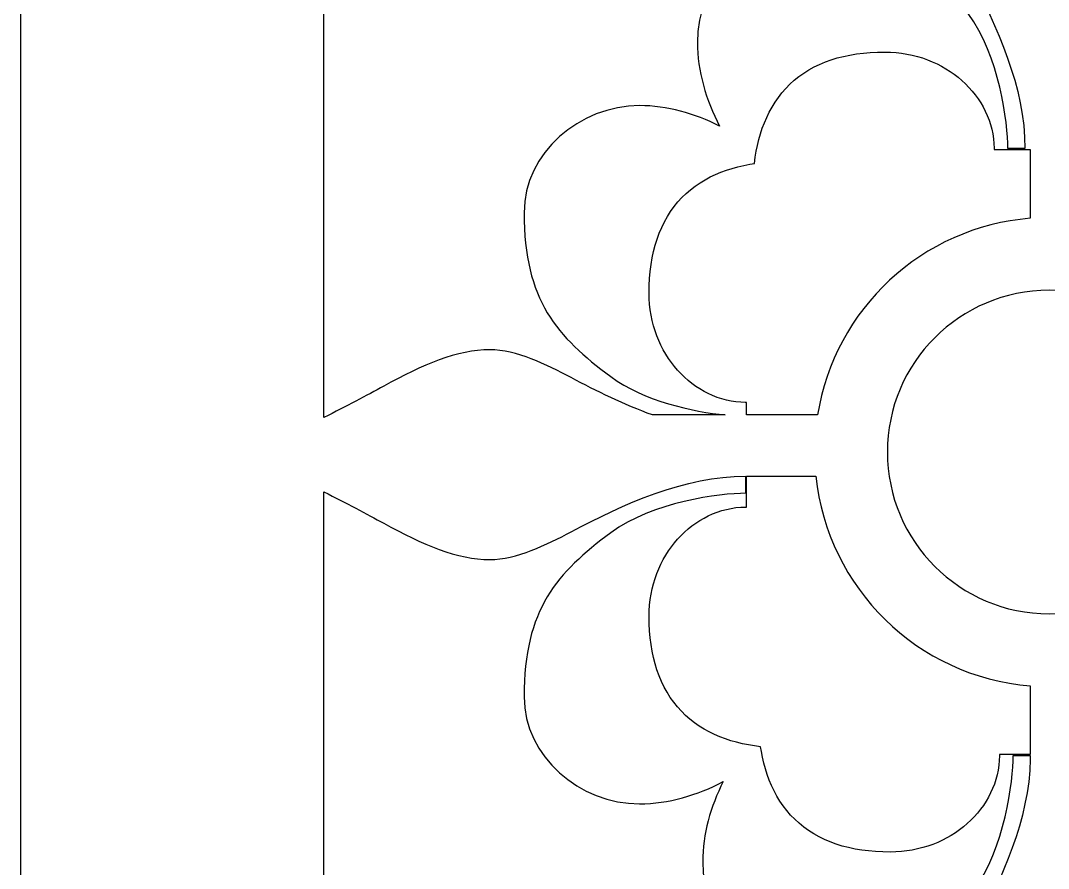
# Model space of a CAD drawing. Header units: centimetres. Extents: x 14.5 to 20.6, y -2.7 to 9.
# Drawn here: x 14.535 to 15.321, y -1.455 to -0.808 of the extents above; entities that cross this region are included whole.
import ezdxf

# ---------------------------------------------------------------- set-up
doc = ezdxf.new("R2010")
doc.units = ezdxf.units.CM
doc.header["$MEASUREMENT"] = 0
doc.layers.add('layer 1', color=7, linetype='Continuous')

msp = doc.modelspace()

# ---------------------------------------------------------------- linework, layer by layer
at = {"layer": 'layer 1', "color": 250, "lineweight": 30}
for points, knots in [([(14.53548, -2.70131), (14.53548, -2.70131), (14.53548, 9.00077), (14.53548, 9.00077), (14.53548, 9.00077), (14.53548, 9.00077), (20.59893, 9.00077), (20.59893, 9.00077), (20.59893, 9.00077), (20.59893, 9.00077), (20.59893, -2.70131), (20.59893, -2.70131), (20.59893, -2.70131), (20.59893, -2.70131), (14.53548, -2.70131), (14.53548, -2.70131)], [0, 0, 0, 0, 0.2, 0.2, 0.2, 0.2, 0.4, 0.4, 0.4, 0.4, 0.6, 0.6, 0.6, 0.6, 1, 1, 1, 1]), ([(15.2497, -0.66356), (15.24548, -0.65122), (15.24305, -0.6394), (15.24305, -0.62811), (15.24305, -0.62811), (15.24305, -0.60766), (15.25449, -0.58476), (15.26432, -0.56595), (15.26432, -0.56595), (15.28516, -0.52669), (15.30597, -0.48117), (15.30681, -0.4355), (15.30681, -0.4355), (15.30681, -0.4355), (15.30681, -0.43265), (15.30681, -0.43265), (15.30681, -0.43265), (15.30681, -0.43265), (15.29376, -0.43265), (15.29376, -0.43265), (15.29376, -0.43265), (15.29376, -0.45228), (15.28722, -0.50381), (15.26349, -0.53569), (15.26349, -0.53569), (15.23324, -0.57659), (15.20544, -0.60193), (15.13837, -0.60193), (15.13837, -0.60193), (15.09257, -0.60193), (15.05659, -0.55942), (15.05659, -0.51361), (15.05659, -0.51361), (15.05659, -0.49288), (15.06263, -0.47149), (15.07218, -0.45253), (15.07218, -0.45253), (15.05257, -0.46289), (15.03013, -0.46951), (15.00841, -0.46951), (15.00841, -0.46951), (14.9626, -0.46951), (14.92009, -0.43354), (14.92009, -0.38774), (14.92009, -0.38774), (14.92009, -0.32067), (14.94543, -0.29287), (14.98633, -0.26261), (14.98633, -0.26261), (15.01821, -0.2389), (15.06974, -0.23235), (15.08938, -0.23235), (15.08938, -0.23235), (15.08938, -0.23235), (15.08938, -0.21926), (15.08938, -0.21926), (15.08938, -0.21926), (15.04275, -0.21926), (14.99614, -0.24053), (14.95607, -0.2618), (14.95607, -0.2618), (14.93726, -0.27161), (14.91436, -0.28306), (14.89391, -0.28306), (14.89391, -0.28306), (14.86937, -0.28306), (14.84239, -0.27161), (14.81296, -0.25525), (14.81296, -0.25525), (14.79994, -0.24818), (14.78405, -0.23977), (14.7672, -0.2313), (14.7672, -0.2313), (14.7672, -0.2313), (14.7672, -1.11073), (14.7672, -1.11073), (14.7672, -1.11073), (14.78405, -1.10227), (14.79994, -1.09384), (14.81296, -1.08678), (14.81296, -1.08678), (14.84239, -1.07041), (14.86937, -1.05897), (14.89391, -1.05897), (14.89391, -1.05897), (14.91436, -1.05897), (14.93726, -1.07041), (14.95607, -1.08024), (14.95607, -1.08024), (14.97552, -1.09056), (14.99651, -1.10088), (15.01829, -1.10877), (15.01829, -1.10877), (15.01829, -1.10877), (15.07379, -1.10877), (15.07379, -1.10877), (15.07379, -1.10877), (15.04951, -1.10629), (15.0117, -1.09829), (14.98633, -1.07941), (14.98633, -1.07941), (14.94543, -1.04916), (14.92009, -1.02136), (14.92009, -0.95429), (14.92009, -0.95429), (14.92009, -0.90849), (14.9626, -0.87251), (15.00841, -0.87251), (15.00841, -0.87251), (15.02914, -0.87251), (15.05053, -0.87854), (15.06949, -0.8881), (15.06949, -0.8881), (15.05913, -0.86849), (15.05251, -0.84604), (15.05251, -0.82433), (15.05251, -0.82433), (15.05251, -0.77852), (15.08848, -0.73601), (15.13428, -0.73601), (15.13428, -0.73601), (15.20136, -0.73601), (15.22915, -0.76135), (15.25941, -0.80225), (15.25941, -0.80225), (15.28313, -0.83413), (15.28967, -0.88566), (15.28967, -0.90529), (15.28967, -0.90529), (15.28967, -0.90529), (15.30276, -0.90529), (15.30276, -0.90529), (15.30276, -0.90529), (15.30276, -0.85867), (15.28149, -0.81206), (15.26022, -0.77199), (15.26022, -0.77199), (15.25041, -0.75318), (15.23896, -0.73028), (15.23896, -0.70983), (15.23896, -0.70983), (15.23896, -0.69527), (15.243, -0.67984), (15.2497, -0.66356)], [0, 0, 0, 0, 0.027027, 0.027027, 0.027027, 0.027027, 0.054054, 0.054054, 0.054054, 0.054054, 0.081081, 0.081081, 0.081081, 0.081081, 0.108108, 0.108108, 0.108108, 0.108108, 0.135135, 0.135135, 0.135135, 0.135135, 0.162162, 0.162162, 0.162162, 0.162162, 0.189189, 0.189189, 0.189189, 0.189189, 0.216216, 0.216216, 0.216216, 0.216216, 0.243243, 0.243243, 0.243243, 0.243243, 0.27027, 0.27027, 0.27027, 0.27027, 0.297297, 0.297297, 0.297297, 0.297297, 0.324324, 0.324324, 0.324324, 0.324324, 0.351351, 0.351351, 0.351351, 0.351351, 0.378378, 0.378378, 0.378378, 0.378378, 0.405405, 0.405405, 0.405405, 0.405405, 0.432432, 0.432432, 0.432432, 0.432432, 0.459459, 0.459459, 0.459459, 0.459459, 0.486486, 0.486486, 0.486486, 0.486486, 0.513514, 0.513514, 0.513514, 0.513514, 0.540541, 0.540541, 0.540541, 0.540541, 0.567568, 0.567568, 0.567568, 0.567568, 0.594595, 0.594595, 0.594595, 0.594595, 0.621622, 0.621622, 0.621622, 0.621622, 0.648649, 0.648649, 0.648649, 0.648649, 0.675676, 0.675676, 0.675676, 0.675676, 0.702703, 0.702703, 0.702703, 0.702703, 0.72973, 0.72973, 0.72973, 0.72973, 0.756757, 0.756757, 0.756757, 0.756757, 0.783784, 0.783784, 0.783784, 0.783784, 0.810811, 0.810811, 0.810811, 0.810811, 0.837838, 0.837838, 0.837838, 0.837838, 0.864865, 0.864865, 0.864865, 0.864865, 0.891892, 0.891892, 0.891892, 0.891892, 0.918919, 0.918919, 0.918919, 0.918919, 0.945946, 0.945946, 0.945946, 0.945946, 1, 1, 1, 1]), ([(15.09009, -1.10877), (15.09009, -1.10877), (15.14434, -1.10877), (15.14434, -1.10877), (15.14434, -1.10877), (15.15718, -1.02797), (15.22409, -0.96515), (15.30681, -0.95859), (15.30681, -0.95859), (15.30681, -0.95859), (15.30681, -0.90601), (15.30681, -0.90601), (15.30681, -0.90601), (15.30681, -0.90601), (15.27913, -0.90601), (15.27913, -0.90601), (15.27913, -0.90601), (15.27913, -0.90601), (15.27913, -0.905), (15.27913, -0.905), (15.27913, -0.905), (15.27913, -0.905), (15.27902, -0.90155), (15.27902, -0.90155), (15.27902, -0.90155), (15.27902, -0.90155), (15.27869, -0.89784), (15.27869, -0.89784), (15.27869, -0.89784), (15.27869, -0.89784), (15.27814, -0.89418), (15.27814, -0.89418), (15.27814, -0.89418), (15.27814, -0.89418), (15.27739, -0.89056), (15.27739, -0.89056), (15.27739, -0.89056), (15.27739, -0.89056), (15.27643, -0.88701), (15.27643, -0.88701), (15.27643, -0.88701), (15.27643, -0.88701), (15.27529, -0.88352), (15.27529, -0.88352), (15.27529, -0.88352), (15.27529, -0.88352), (15.27395, -0.8801), (15.27395, -0.8801), (15.27395, -0.8801), (15.27395, -0.8801), (15.27244, -0.87676), (15.27244, -0.87676), (15.27244, -0.87676), (15.27244, -0.87676), (15.27076, -0.8735), (15.27076, -0.8735), (15.27076, -0.8735), (15.27076, -0.8735), (15.26891, -0.87033), (15.26891, -0.87033), (15.26891, -0.87033), (15.26891, -0.87033), (15.2669, -0.86725), (15.2669, -0.86725), (15.2669, -0.86725), (15.2669, -0.86725), (15.26474, -0.86426), (15.26474, -0.86426), (15.26474, -0.86426), (15.26474, -0.86426), (15.26242, -0.86138), (15.26242, -0.86138), (15.26242, -0.86138), (15.26242, -0.86138), (15.25996, -0.8586), (15.25996, -0.8586), (15.25996, -0.8586), (15.25996, -0.8586), (15.25736, -0.85592), (15.25736, -0.85592), (15.25736, -0.85592), (15.25736, -0.85592), (15.25462, -0.85336), (15.25462, -0.85336), (15.25462, -0.85336), (15.25462, -0.85336), (15.25175, -0.85091), (15.25175, -0.85091), (15.25175, -0.85091), (15.25175, -0.85091), (15.24876, -0.84859), (15.24876, -0.84859), (15.24876, -0.84859), (15.24876, -0.84859), (15.24563, -0.84639), (15.24563, -0.84639), (15.24563, -0.84639), (15.24563, -0.84639), (15.24239, -0.84432), (15.24239, -0.84432), (15.24239, -0.84432), (15.24239, -0.84432), (15.23903, -0.84239), (15.23903, -0.84239), (15.23903, -0.84239), (15.23903, -0.84239), (15.23556, -0.8406), (15.23556, -0.8406), (15.23556, -0.8406), (15.23556, -0.8406), (15.23198, -0.83896), (15.23198, -0.83896), (15.23198, -0.83896), (15.23198, -0.83896), (15.22829, -0.83746), (15.22829, -0.83746), (15.22829, -0.83746), (15.22829, -0.83746), (15.2245, -0.83613), (15.2245, -0.83613), (15.2245, -0.83613), (15.2245, -0.83613), (15.22062, -0.83495), (15.22062, -0.83495), (15.22062, -0.83495), (15.22062, -0.83495), (15.21666, -0.83394), (15.21666, -0.83394), (15.21666, -0.83394), (15.21666, -0.83394), (15.2126, -0.8331), (15.2126, -0.8331), (15.2126, -0.8331), (15.2126, -0.8331), (15.20846, -0.83245), (15.20846, -0.83245), (15.20846, -0.83245), (15.20846, -0.83245), (15.20425, -0.83197), (15.20425, -0.83197), (15.20425, -0.83197), (15.20425, -0.83197), (15.19997, -0.83168), (15.19997, -0.83168), (15.19997, -0.83168), (15.19997, -0.83168), (15.19569, -0.83158), (15.19569, -0.83158), (15.19569, -0.83158), (15.19569, -0.83158), (15.19003, -0.83168), (15.19003, -0.83168), (15.19003, -0.83168), (15.19003, -0.83168), (15.18458, -0.83195), (15.18458, -0.83195), (15.18458, -0.83195), (15.18458, -0.83195), (15.17928, -0.8324), (15.17928, -0.8324), (15.17928, -0.8324), (15.17928, -0.8324), (15.1741, -0.83304), (15.1741, -0.83304), (15.1741, -0.83304), (15.1741, -0.83304), (15.16906, -0.83388), (15.16906, -0.83388), (15.16906, -0.83388), (15.16906, -0.83388), (15.16416, -0.8349), (15.16416, -0.8349), (15.16416, -0.8349), (15.16416, -0.8349), (15.15939, -0.83612), (15.15939, -0.83612), (15.15939, -0.83612), (15.15939, -0.83612), (15.15475, -0.83754), (15.15475, -0.83754), (15.15475, -0.83754), (15.15475, -0.83754), (15.15026, -0.83916), (15.15026, -0.83916), (15.15026, -0.83916), (15.15026, -0.83916), (15.14591, -0.84099), (15.14591, -0.84099), (15.14591, -0.84099), (15.14591, -0.84099), (15.14171, -0.84302), (15.14171, -0.84302), (15.14171, -0.84302), (15.14171, -0.84302), (15.13766, -0.84526), (15.13766, -0.84526), (15.13766, -0.84526), (15.13766, -0.84526), (15.13378, -0.8477), (15.13378, -0.8477), (15.13378, -0.8477), (15.13378, -0.8477), (15.13008, -0.85033), (15.13008, -0.85033), (15.13008, -0.85033), (15.13008, -0.85033), (15.12655, -0.85316), (15.12655, -0.85316), (15.12655, -0.85316), (15.12655, -0.85316), (15.12322, -0.85617), (15.12322, -0.85617), (15.12322, -0.85617), (15.12322, -0.85617), (15.12007, -0.85936), (15.12007, -0.85936), (15.12007, -0.85936), (15.12007, -0.85936), (15.11713, -0.86271), (15.11713, -0.86271), (15.11713, -0.86271), (15.11713, -0.86271), (15.11439, -0.86621), (15.11439, -0.86621), (15.11439, -0.86621), (15.11439, -0.86621), (15.11185, -0.86985), (15.11185, -0.86985), (15.11185, -0.86985), (15.11185, -0.86985), (15.10952, -0.87362), (15.10952, -0.87362), (15.10952, -0.87362), (15.10952, -0.87362), (15.10738, -0.87751), (15.10738, -0.87751), (15.10738, -0.87751), (15.10738, -0.87751), (15.10544, -0.88151), (15.10544, -0.88151), (15.10544, -0.88151), (15.10544, -0.88151), (15.10368, -0.8856), (15.10368, -0.8856), (15.10368, -0.8856), (15.10368, -0.8856), (15.10211, -0.88979), (15.10211, -0.88979), (15.10211, -0.88979), (15.10211, -0.88979), (15.10071, -0.89407), (15.10071, -0.89407), (15.10071, -0.89407), (15.10071, -0.89407), (15.09948, -0.89843), (15.09948, -0.89843), (15.09948, -0.89843), (15.09948, -0.89843), (15.09841, -0.90286), (15.09841, -0.90286), (15.09841, -0.90286), (15.09841, -0.90286), (15.0975, -0.90738), (15.0975, -0.90738), (15.0975, -0.90738), (15.0975, -0.90738), (15.09673, -0.91197), (15.09673, -0.91197), (15.09673, -0.91197), (15.09673, -0.91197), (15.09611, -0.91663), (15.09611, -0.91663), (15.09611, -0.91663), (15.09611, -0.91663), (15.0961, -0.91676), (15.0961, -0.91676), (15.0961, -0.91676), (15.0961, -0.91676), (15.09259, -0.91732), (15.09259, -0.91732), (15.09259, -0.91732), (15.09259, -0.91732), (15.08802, -0.9182), (15.08802, -0.9182), (15.08802, -0.9182), (15.08802, -0.9182), (15.08352, -0.91924), (15.08352, -0.91924), (15.08352, -0.91924), (15.08352, -0.91924), (15.07911, -0.92044), (15.07911, -0.92044), (15.07911, -0.92044), (15.07911, -0.92044), (15.07478, -0.92181), (15.07478, -0.92181), (15.07478, -0.92181), (15.07478, -0.92181), (15.07054, -0.92336), (15.07054, -0.92336), (15.07054, -0.92336), (15.07054, -0.92336), (15.06638, -0.92509), (15.06638, -0.92509), (15.06638, -0.92509), (15.06638, -0.92509), (15.06233, -0.92702), (15.06233, -0.92702), (15.06233, -0.92702), (15.06233, -0.92702), (15.05839, -0.92914), (15.05839, -0.92914), (15.05839, -0.92914), (15.05839, -0.92914), (15.05457, -0.93145), (15.05457, -0.93145), (15.05457, -0.93145), (15.05457, -0.93145), (15.05087, -0.93398), (15.05087, -0.93398), (15.05087, -0.93398), (15.05087, -0.93398), (15.04732, -0.93671), (15.04732, -0.93671), (15.04732, -0.93671), (15.04732, -0.93671), (15.04392, -0.93965), (15.04392, -0.93965), (15.04392, -0.93965), (15.04392, -0.93965), (15.04068, -0.94279), (15.04068, -0.94279), (15.04068, -0.94279), (15.04068, -0.94279), (15.03762, -0.94612), (15.03762, -0.94612), (15.03762, -0.94612), (15.03762, -0.94612), (15.03474, -0.94965), (15.03474, -0.94965), (15.03474, -0.94965), (15.03474, -0.94965), (15.03206, -0.95337), (15.03206, -0.95337), (15.03206, -0.95337), (15.03206, -0.95337), (15.02958, -0.95727), (15.02958, -0.95727), (15.02958, -0.95727), (15.02958, -0.95727), (15.0273, -0.96133), (15.0273, -0.96133), (15.0273, -0.96133), (15.0273, -0.96133), (15.02524, -0.96555), (15.02524, -0.96555), (15.02524, -0.96555), (15.02524, -0.96555), (15.02338, -0.96993), (15.02338, -0.96993), (15.02338, -0.96993), (15.02338, -0.96993), (15.02173, -0.97445), (15.02173, -0.97445), (15.02173, -0.97445), (15.02173, -0.97445), (15.02028, -0.97911), (15.02028, -0.97911), (15.02028, -0.97911), (15.02028, -0.97911), (15.01904, -0.98392), (15.01904, -0.98392), (15.01904, -0.98392), (15.01904, -0.98392), (15.018, -0.98886), (15.018, -0.98886), (15.018, -0.98886), (15.018, -0.98886), (15.01715, -0.99393), (15.01715, -0.99393), (15.01715, -0.99393), (15.01715, -0.99393), (15.0165, -0.99915), (15.0165, -0.99915), (15.0165, -0.99915), (15.0165, -0.99915), (15.01604, -1.0045), (15.01604, -1.0045), (15.01604, -1.0045), (15.01604, -1.0045), (15.01576, -1.00999), (15.01576, -1.00999), (15.01576, -1.00999), (15.01576, -1.00999), (15.01567, -1.01569), (15.01567, -1.01569), (15.01567, -1.01569), (15.01567, -1.01569), (15.01576, -1.01997), (15.01576, -1.01997), (15.01576, -1.01997), (15.01576, -1.01997), (15.01605, -1.02425), (15.01605, -1.02425), (15.01605, -1.02425), (15.01605, -1.02425), (15.01653, -1.02846), (15.01653, -1.02846), (15.01653, -1.02846), (15.01653, -1.02846), (15.01719, -1.0326), (15.01719, -1.0326), (15.01719, -1.0326), (15.01719, -1.0326), (15.01802, -1.03666), (15.01802, -1.03666), (15.01802, -1.03666), (15.01802, -1.03666), (15.01903, -1.04063), (15.01903, -1.04063), (15.01903, -1.04063), (15.01903, -1.04063), (15.02021, -1.04451), (15.02021, -1.04451), (15.02021, -1.04451), (15.02021, -1.04451), (15.02154, -1.0483), (15.02154, -1.0483), (15.02154, -1.0483), (15.02154, -1.0483), (15.02304, -1.05198), (15.02304, -1.05198), (15.02304, -1.05198), (15.02304, -1.05198), (15.02468, -1.05556), (15.02468, -1.05556), (15.02468, -1.05556), (15.02468, -1.05556), (15.02647, -1.05904), (15.02647, -1.05904), (15.02647, -1.05904), (15.02647, -1.05904), (15.0284, -1.0624), (15.0284, -1.0624), (15.0284, -1.0624), (15.0284, -1.0624), (15.03047, -1.06564), (15.03047, -1.06564), (15.03047, -1.06564), (15.03047, -1.06564), (15.03267, -1.06877), (15.03267, -1.06877), (15.03267, -1.06877), (15.03267, -1.06877), (15.03499, -1.07177), (15.03499, -1.07177), (15.03499, -1.07177), (15.03499, -1.07177), (15.03744, -1.07463), (15.03744, -1.07463), (15.03744, -1.07463), (15.03744, -1.07463), (15.04, -1.07737), (15.04, -1.07737), (15.04, -1.07737), (15.04, -1.07737), (15.04267, -1.07997), (15.04267, -1.07997), (15.04267, -1.07997), (15.04267, -1.07997), (15.04546, -1.08244), (15.04546, -1.08244), (15.04546, -1.08244), (15.04546, -1.08244), (15.04834, -1.08475), (15.04834, -1.08475), (15.04834, -1.08475), (15.04834, -1.08475), (15.05132, -1.08691), (15.05132, -1.08691), (15.05132, -1.08691), (15.05132, -1.08691), (15.05441, -1.08892), (15.05441, -1.08892), (15.05441, -1.08892), (15.05441, -1.08892), (15.05758, -1.09077), (15.05758, -1.09077), (15.05758, -1.09077), (15.05758, -1.09077), (15.06084, -1.09246), (15.06084, -1.09246), (15.06084, -1.09246), (15.06084, -1.09246), (15.06418, -1.09397), (15.06418, -1.09397), (15.06418, -1.09397), (15.06418, -1.09397), (15.0676, -1.0953), (15.0676, -1.0953), (15.0676, -1.0953), (15.0676, -1.0953), (15.07109, -1.09645), (15.07109, -1.09645), (15.07109, -1.09645), (15.07109, -1.09645), (15.07465, -1.0974), (15.07465, -1.0974), (15.07465, -1.0974), (15.07465, -1.0974), (15.07826, -1.09816), (15.07826, -1.09816), (15.07826, -1.09816), (15.07826, -1.09816), (15.08193, -1.09871), (15.08193, -1.09871), (15.08193, -1.09871), (15.08193, -1.09871), (15.08564, -1.09904), (15.08564, -1.09904), (15.08564, -1.09904), (15.08564, -1.09904), (15.08909, -1.09914), (15.08909, -1.09914), (15.08909, -1.09914), (15.08909, -1.09914), (15.09009, -1.09914), (15.09009, -1.09914), (15.09009, -1.09914), (15.09009, -1.09914), (15.09009, -1.10877), (15.09009, -1.10877)], [0, 0, 0, 0, 0.007463, 0.007463, 0.007463, 0.007463, 0.014925, 0.014925, 0.014925, 0.014925, 0.022388, 0.022388, 0.022388, 0.022388, 0.029851, 0.029851, 0.029851, 0.029851, 0.037313, 0.037313, 0.037313, 0.037313, 0.044776, 0.044776, 0.044776, 0.044776, 0.052239, 0.052239, 0.052239, 0.052239, 0.059701, 0.059701, 0.059701, 0.059701, 0.067164, 0.067164, 0.067164, 0.067164, 0.074627, 0.074627, 0.074627, 0.074627, 0.08209, 0.08209, 0.08209, 0.08209, 0.089552, 0.089552, 0.089552, 0.089552, 0.097015, 0.097015, 0.097015, 0.097015, 0.104478, 0.104478, 0.104478, 0.104478, 0.11194, 0.11194, 0.11194, 0.11194, 0.119403, 0.119403, 0.119403, 0.119403, 0.126866, 0.126866, 0.126866, 0.126866, 0.134328, 0.134328, 0.134328, 0.134328, 0.141791, 0.141791, 0.141791, 0.141791, 0.149254, 0.149254, 0.149254, 0.149254, 0.156716, 0.156716, 0.156716, 0.156716, 0.164179, 0.164179, 0.164179, 0.164179, 0.171642, 0.171642, 0.171642, 0.171642, 0.179104, 0.179104, 0.179104, 0.179104, 0.186567, 0.186567, 0.186567, 0.186567, 0.19403, 0.19403, 0.19403, 0.19403, 0.201493, 0.201493, 0.201493, 0.201493, 0.208955, 0.208955, 0.208955, 0.208955, 0.216418, 0.216418, 0.216418, 0.216418, 0.223881, 0.223881, 0.223881, 0.223881, 0.231343, 0.231343, 0.231343, 0.231343, 0.238806, 0.238806, 0.238806, 0.238806, 0.246269, 0.246269, 0.246269, 0.246269, 0.253731, 0.253731, 0.253731, 0.253731, 0.261194, 0.261194, 0.261194, 0.261194, 0.268657, 0.268657, 0.268657, 0.268657, 0.276119, 0.276119, 0.276119, 0.276119, 0.283582, 0.283582, 0.283582, 0.283582, 0.291045, 0.291045, 0.291045, 0.291045, 0.298507, 0.298507, 0.298507, 0.298507, 0.30597, 0.30597, 0.30597, 0.30597, 0.313433, 0.313433, 0.313433, 0.313433, 0.320896, 0.320896, 0.320896, 0.320896, 0.328358, 0.328358, 0.328358, 0.328358, 0.335821, 0.335821, 0.335821, 0.335821, 0.343284, 0.343284, 0.343284, 0.343284, 0.350746, 0.350746, 0.350746, 0.350746, 0.358209, 0.358209, 0.358209, 0.358209, 0.365672, 0.365672, 0.365672, 0.365672, 0.373134, 0.373134, 0.373134, 0.373134, 0.380597, 0.380597, 0.380597, 0.380597, 0.38806, 0.38806, 0.38806, 0.38806, 0.395522, 0.395522, 0.395522, 0.395522, 0.402985, 0.402985, 0.402985, 0.402985, 0.410448, 0.410448, 0.410448, 0.410448, 0.41791, 0.41791, 0.41791, 0.41791, 0.425373, 0.425373, 0.425373, 0.425373, 0.432836, 0.432836, 0.432836, 0.432836, 0.440299, 0.440299, 0.440299, 0.440299, 0.447761, 0.447761, 0.447761, 0.447761, 0.455224, 0.455224, 0.455224, 0.455224, 0.462687, 0.462687, 0.462687, 0.462687, 0.470149, 0.470149, 0.470149, 0.470149, 0.477612, 0.477612, 0.477612, 0.477612, 0.485075, 0.485075, 0.485075, 0.485075, 0.492537, 0.492537, 0.492537, 0.492537, 0.5, 0.5, 0.5, 0.5, 0.507463, 0.507463, 0.507463, 0.507463, 0.514925, 0.514925, 0.514925, 0.514925, 0.522388, 0.522388, 0.522388, 0.522388, 0.529851, 0.529851, 0.529851, 0.529851, 0.537313, 0.537313, 0.537313, 0.537313, 0.544776, 0.544776, 0.544776, 0.544776, 0.552239, 0.552239, 0.552239, 0.552239, 0.559701, 0.559701, 0.559701, 0.559701, 0.567164, 0.567164, 0.567164, 0.567164, 0.574627, 0.574627, 0.574627, 0.574627, 0.58209, 0.58209, 0.58209, 0.58209, 0.589552, 0.589552, 0.589552, 0.589552, 0.597015, 0.597015, 0.597015, 0.597015, 0.604478, 0.604478, 0.604478, 0.604478, 0.61194, 0.61194, 0.61194, 0.61194, 0.619403, 0.619403, 0.619403, 0.619403, 0.626866, 0.626866, 0.626866, 0.626866, 0.634328, 0.634328, 0.634328, 0.634328, 0.641791, 0.641791, 0.641791, 0.641791, 0.649254, 0.649254, 0.649254, 0.649254, 0.656716, 0.656716, 0.656716, 0.656716, 0.664179, 0.664179, 0.664179, 0.664179, 0.671642, 0.671642, 0.671642, 0.671642, 0.679104, 0.679104, 0.679104, 0.679104, 0.686567, 0.686567, 0.686567, 0.686567, 0.69403, 0.69403, 0.69403, 0.69403, 0.701493, 0.701493, 0.701493, 0.701493, 0.708955, 0.708955, 0.708955, 0.708955, 0.716418, 0.716418, 0.716418, 0.716418, 0.723881, 0.723881, 0.723881, 0.723881, 0.731343, 0.731343, 0.731343, 0.731343, 0.738806, 0.738806, 0.738806, 0.738806, 0.746269, 0.746269, 0.746269, 0.746269, 0.753731, 0.753731, 0.753731, 0.753731, 0.761194, 0.761194, 0.761194, 0.761194, 0.768657, 0.768657, 0.768657, 0.768657, 0.776119, 0.776119, 0.776119, 0.776119, 0.783582, 0.783582, 0.783582, 0.783582, 0.791045, 0.791045, 0.791045, 0.791045, 0.798507, 0.798507, 0.798507, 0.798507, 0.80597, 0.80597, 0.80597, 0.80597, 0.813433, 0.813433, 0.813433, 0.813433, 0.820896, 0.820896, 0.820896, 0.820896, 0.828358, 0.828358, 0.828358, 0.828358, 0.835821, 0.835821, 0.835821, 0.835821, 0.843284, 0.843284, 0.843284, 0.843284, 0.850746, 0.850746, 0.850746, 0.850746, 0.858209, 0.858209, 0.858209, 0.858209, 0.865672, 0.865672, 0.865672, 0.865672, 0.873134, 0.873134, 0.873134, 0.873134, 0.880597, 0.880597, 0.880597, 0.880597, 0.88806, 0.88806, 0.88806, 0.88806, 0.895522, 0.895522, 0.895522, 0.895522, 0.902985, 0.902985, 0.902985, 0.902985, 0.910448, 0.910448, 0.910448, 0.910448, 0.91791, 0.91791, 0.91791, 0.91791, 0.925373, 0.925373, 0.925373, 0.925373, 0.932836, 0.932836, 0.932836, 0.932836, 0.940299, 0.940299, 0.940299, 0.940299, 0.947761, 0.947761, 0.947761, 0.947761, 0.955224, 0.955224, 0.955224, 0.955224, 0.962687, 0.962687, 0.962687, 0.962687, 0.970149, 0.970149, 0.970149, 0.970149, 0.977612, 0.977612, 0.977612, 0.977612, 0.985075, 0.985075, 0.985075, 0.985075, 1, 1, 1, 1]), ([(15.19765, -1.13707), (15.19765, -1.06887), (15.25295, -1.01356), (15.32116, -1.01356), (15.32116, -1.01356), (15.38936, -1.01356), (15.44467, -1.06887), (15.44467, -1.13707), (15.44467, -1.13707), (15.44467, -1.20527), (15.38936, -1.26058), (15.32116, -1.26058), (15.32116, -1.26058), (15.25295, -1.26058), (15.19765, -1.20527), (15.19765, -1.13707)], [0, 0, 0, 0, 0.2, 0.2, 0.2, 0.2, 0.4, 0.4, 0.4, 0.4, 0.6, 0.6, 0.6, 0.6, 1, 1, 1, 1]), ([(15.2497, -1.59976), (15.24548, -1.58743), (15.24305, -1.57561), (15.24305, -1.56431), (15.24305, -1.56431), (15.24305, -1.54387), (15.25449, -1.52097), (15.26432, -1.50215), (15.26432, -1.50215), (15.28516, -1.4629), (15.30597, -1.41738), (15.30681, -1.3717), (15.30681, -1.3717), (15.30681, -1.3717), (15.30681, -1.36885), (15.30681, -1.36885), (15.30681, -1.36885), (15.30681, -1.36885), (15.29376, -1.36885), (15.29376, -1.36885), (15.29376, -1.36885), (15.29376, -1.38849), (15.28722, -1.44001), (15.26349, -1.4719), (15.26349, -1.4719), (15.23324, -1.5128), (15.20544, -1.53814), (15.13837, -1.53814), (15.13837, -1.53814), (15.09257, -1.53814), (15.05659, -1.49563), (15.05659, -1.44981), (15.05659, -1.44981), (15.05659, -1.42909), (15.06263, -1.40769), (15.07218, -1.38874), (15.07218, -1.38874), (15.05257, -1.3991), (15.03013, -1.40572), (15.00841, -1.40572), (15.00841, -1.40572), (14.9626, -1.40572), (14.92009, -1.36974), (14.92009, -1.32395), (14.92009, -1.32395), (14.92009, -1.25687), (14.94543, -1.22908), (14.98633, -1.19882), (14.98633, -1.19882), (15.01821, -1.1751), (15.06974, -1.16856), (15.08938, -1.16856), (15.08938, -1.16856), (15.08938, -1.16856), (15.08938, -1.15547), (15.08938, -1.15547), (15.08938, -1.15547), (15.04275, -1.15547), (14.99614, -1.17674), (14.95607, -1.198), (14.95607, -1.198), (14.93726, -1.20782), (14.91436, -1.21926), (14.89391, -1.21926), (14.89391, -1.21926), (14.86937, -1.21926), (14.84239, -1.20782), (14.81296, -1.19145), (14.81296, -1.19145), (14.79994, -1.18439), (14.78405, -1.17597), (14.7672, -1.16751), (14.7672, -1.16751), (14.7672, -1.16751), (14.7672, -2.04694), (14.7672, -2.04694), (14.7672, -2.04694), (14.78405, -2.03847), (14.79994, -2.03005), (14.81296, -2.02298), (14.81296, -2.02298), (14.84239, -2.00662), (14.86937, -1.99518), (14.89391, -1.99518), (14.89391, -1.99518), (14.91436, -1.99518), (14.93726, -2.00662), (14.95607, -2.01644), (14.95607, -2.01644), (14.97552, -2.02677), (14.99651, -2.03709), (15.01829, -2.04497), (15.01829, -2.04497), (15.01829, -2.04497), (15.07379, -2.04497), (15.07379, -2.04497), (15.07379, -2.04497), (15.04951, -2.04249), (15.0117, -2.03449), (14.98633, -2.01562), (14.98633, -2.01562), (14.94543, -1.98536), (14.92009, -1.95757), (14.92009, -1.89049), (14.92009, -1.89049), (14.92009, -1.84469), (14.9626, -1.80872), (15.00841, -1.80872), (15.00841, -1.80872), (15.02914, -1.80872), (15.05053, -1.81475), (15.06949, -1.82431), (15.06949, -1.82431), (15.05913, -1.8047), (15.05251, -1.78225), (15.05251, -1.76054), (15.05251, -1.76054), (15.05251, -1.71473), (15.08848, -1.67221), (15.13428, -1.67221), (15.13428, -1.67221), (15.20136, -1.67221), (15.22915, -1.69756), (15.25941, -1.73845), (15.25941, -1.73845), (15.28313, -1.77034), (15.28967, -1.82187), (15.28967, -1.8415), (15.28967, -1.8415), (15.28967, -1.8415), (15.30276, -1.8415), (15.30276, -1.8415), (15.30276, -1.8415), (15.30276, -1.79487), (15.28149, -1.74827), (15.26022, -1.7082), (15.26022, -1.7082), (15.25041, -1.68939), (15.23896, -1.66649), (15.23896, -1.64604), (15.23896, -1.64604), (15.23896, -1.63147), (15.243, -1.61605), (15.2497, -1.59976)], [0, 0, 0, 0, 0.027027, 0.027027, 0.027027, 0.027027, 0.054054, 0.054054, 0.054054, 0.054054, 0.081081, 0.081081, 0.081081, 0.081081, 0.108108, 0.108108, 0.108108, 0.108108, 0.135135, 0.135135, 0.135135, 0.135135, 0.162162, 0.162162, 0.162162, 0.162162, 0.189189, 0.189189, 0.189189, 0.189189, 0.216216, 0.216216, 0.216216, 0.216216, 0.243243, 0.243243, 0.243243, 0.243243, 0.27027, 0.27027, 0.27027, 0.27027, 0.297297, 0.297297, 0.297297, 0.297297, 0.324324, 0.324324, 0.324324, 0.324324, 0.351351, 0.351351, 0.351351, 0.351351, 0.378378, 0.378378, 0.378378, 0.378378, 0.405405, 0.405405, 0.405405, 0.405405, 0.432432, 0.432432, 0.432432, 0.432432, 0.459459, 0.459459, 0.459459, 0.459459, 0.486486, 0.486486, 0.486486, 0.486486, 0.513514, 0.513514, 0.513514, 0.513514, 0.540541, 0.540541, 0.540541, 0.540541, 0.567568, 0.567568, 0.567568, 0.567568, 0.594595, 0.594595, 0.594595, 0.594595, 0.621622, 0.621622, 0.621622, 0.621622, 0.648649, 0.648649, 0.648649, 0.648649, 0.675676, 0.675676, 0.675676, 0.675676, 0.702703, 0.702703, 0.702703, 0.702703, 0.72973, 0.72973, 0.72973, 0.72973, 0.756757, 0.756757, 0.756757, 0.756757, 0.783784, 0.783784, 0.783784, 0.783784, 0.810811, 0.810811, 0.810811, 0.810811, 0.837838, 0.837838, 0.837838, 0.837838, 0.864865, 0.864865, 0.864865, 0.864865, 0.891892, 0.891892, 0.891892, 0.891892, 0.918919, 0.918919, 0.918919, 0.918919, 0.945946, 0.945946, 0.945946, 0.945946, 1, 1, 1, 1]), ([(15.14304, -1.15547), (15.14304, -1.15547), (15.09009, -1.15547), (15.09009, -1.15547), (15.09009, -1.15547), (15.09009, -1.15547), (15.09009, -1.1791), (15.09009, -1.1791), (15.09009, -1.1791), (15.09009, -1.1791), (15.08909, -1.1791), (15.08909, -1.1791), (15.08909, -1.1791), (15.08909, -1.1791), (15.08563, -1.1792), (15.08563, -1.1792), (15.08563, -1.1792), (15.08563, -1.1792), (15.08193, -1.17954), (15.08193, -1.17954), (15.08193, -1.17954), (15.08193, -1.17954), (15.07826, -1.18009), (15.07826, -1.18009), (15.07826, -1.18009), (15.07826, -1.18009), (15.07465, -1.18084), (15.07465, -1.18084), (15.07465, -1.18084), (15.07465, -1.18084), (15.07109, -1.1818), (15.07109, -1.1818), (15.07109, -1.1818), (15.07109, -1.1818), (15.0676, -1.18294), (15.0676, -1.18294), (15.0676, -1.18294), (15.0676, -1.18294), (15.06418, -1.18427), (15.06418, -1.18427), (15.06418, -1.18427), (15.06418, -1.18427), (15.06084, -1.18578), (15.06084, -1.18578), (15.06084, -1.18578), (15.06084, -1.18578), (15.05758, -1.18747), (15.05758, -1.18747), (15.05758, -1.18747), (15.05758, -1.18747), (15.05441, -1.18932), (15.05441, -1.18932), (15.05441, -1.18932), (15.05441, -1.18932), (15.05133, -1.19133), (15.05133, -1.19133), (15.05133, -1.19133), (15.05133, -1.19133), (15.04834, -1.19349), (15.04834, -1.19349), (15.04834, -1.19349), (15.04834, -1.19349), (15.04546, -1.1958), (15.04546, -1.1958), (15.04546, -1.1958), (15.04546, -1.1958), (15.04267, -1.19826), (15.04267, -1.19826), (15.04267, -1.19826), (15.04267, -1.19826), (15.04, -1.20087), (15.04, -1.20087), (15.04, -1.20087), (15.04, -1.20087), (15.03744, -1.2036), (15.03744, -1.2036), (15.03744, -1.2036), (15.03744, -1.2036), (15.03499, -1.20647), (15.03499, -1.20647), (15.03499, -1.20647), (15.03499, -1.20647), (15.03267, -1.20947), (15.03267, -1.20947), (15.03267, -1.20947), (15.03267, -1.20947), (15.03047, -1.21259), (15.03047, -1.21259), (15.03047, -1.21259), (15.03047, -1.21259), (15.0284, -1.21584), (15.0284, -1.21584), (15.0284, -1.21584), (15.0284, -1.21584), (15.02647, -1.2192), (15.02647, -1.2192), (15.02647, -1.2192), (15.02647, -1.2192), (15.02468, -1.22267), (15.02468, -1.22267), (15.02468, -1.22267), (15.02468, -1.22267), (15.02304, -1.22625), (15.02304, -1.22625), (15.02304, -1.22625), (15.02304, -1.22625), (15.02154, -1.22994), (15.02154, -1.22994), (15.02154, -1.22994), (15.02154, -1.22994), (15.02021, -1.23372), (15.02021, -1.23372), (15.02021, -1.23372), (15.02021, -1.23372), (15.01903, -1.2376), (15.01903, -1.2376), (15.01903, -1.2376), (15.01903, -1.2376), (15.01802, -1.24158), (15.01802, -1.24158), (15.01802, -1.24158), (15.01802, -1.24158), (15.01719, -1.24563), (15.01719, -1.24563), (15.01719, -1.24563), (15.01719, -1.24563), (15.01653, -1.24977), (15.01653, -1.24977), (15.01653, -1.24977), (15.01653, -1.24977), (15.01605, -1.25398), (15.01605, -1.25398), (15.01605, -1.25398), (15.01605, -1.25398), (15.01576, -1.25826), (15.01576, -1.25826), (15.01576, -1.25826), (15.01576, -1.25826), (15.01567, -1.26254), (15.01567, -1.26254), (15.01567, -1.26254), (15.01567, -1.26254), (15.01576, -1.26819), (15.01576, -1.26819), (15.01576, -1.26819), (15.01576, -1.26819), (15.01603, -1.27364), (15.01603, -1.27364), (15.01603, -1.27364), (15.01603, -1.27364), (15.01648, -1.27895), (15.01648, -1.27895), (15.01648, -1.27895), (15.01648, -1.27895), (15.01713, -1.28412), (15.01713, -1.28412), (15.01713, -1.28412), (15.01713, -1.28412), (15.01796, -1.28916), (15.01796, -1.28916), (15.01796, -1.28916), (15.01796, -1.28916), (15.01898, -1.29407), (15.01898, -1.29407), (15.01898, -1.29407), (15.01898, -1.29407), (15.0202, -1.29884), (15.0202, -1.29884), (15.0202, -1.29884), (15.0202, -1.29884), (15.02162, -1.30347), (15.02162, -1.30347), (15.02162, -1.30347), (15.02162, -1.30347), (15.02324, -1.30797), (15.02324, -1.30797), (15.02324, -1.30797), (15.02324, -1.30797), (15.02507, -1.31232), (15.02507, -1.31232), (15.02507, -1.31232), (15.02507, -1.31232), (15.0271, -1.31652), (15.0271, -1.31652), (15.0271, -1.31652), (15.0271, -1.31652), (15.02934, -1.32057), (15.02934, -1.32057), (15.02934, -1.32057), (15.02934, -1.32057), (15.03177, -1.32444), (15.03177, -1.32444), (15.03177, -1.32444), (15.03177, -1.32444), (15.03441, -1.32815), (15.03441, -1.32815), (15.03441, -1.32815), (15.03441, -1.32815), (15.03724, -1.33168), (15.03724, -1.33168), (15.03724, -1.33168), (15.03724, -1.33168), (15.04025, -1.33501), (15.04025, -1.33501), (15.04025, -1.33501), (15.04025, -1.33501), (15.04344, -1.33815), (15.04344, -1.33815), (15.04344, -1.33815), (15.04344, -1.33815), (15.04679, -1.34109), (15.04679, -1.34109), (15.04679, -1.34109), (15.04679, -1.34109), (15.05029, -1.34384), (15.05029, -1.34384), (15.05029, -1.34384), (15.05029, -1.34384), (15.05393, -1.34637), (15.05393, -1.34637), (15.05393, -1.34637), (15.05393, -1.34637), (15.0577, -1.34871), (15.0577, -1.34871), (15.0577, -1.34871), (15.0577, -1.34871), (15.06159, -1.35085), (15.06159, -1.35085), (15.06159, -1.35085), (15.06159, -1.35085), (15.06558, -1.35279), (15.06558, -1.35279), (15.06558, -1.35279), (15.06558, -1.35279), (15.06968, -1.35454), (15.06968, -1.35454), (15.06968, -1.35454), (15.06968, -1.35454), (15.07387, -1.35612), (15.07387, -1.35612), (15.07387, -1.35612), (15.07387, -1.35612), (15.07814, -1.35752), (15.07814, -1.35752), (15.07814, -1.35752), (15.07814, -1.35752), (15.0825, -1.35875), (15.0825, -1.35875), (15.0825, -1.35875), (15.0825, -1.35875), (15.08694, -1.35981), (15.08694, -1.35981), (15.08694, -1.35981), (15.08694, -1.35981), (15.09145, -1.36073), (15.09145, -1.36073), (15.09145, -1.36073), (15.09145, -1.36073), (15.09604, -1.36149), (15.09604, -1.36149), (15.09604, -1.36149), (15.09604, -1.36149), (15.1007, -1.36211), (15.1007, -1.36211), (15.1007, -1.36211), (15.1007, -1.36211), (15.10084, -1.36213), (15.10084, -1.36213), (15.10084, -1.36213), (15.10084, -1.36213), (15.1014, -1.36564), (15.1014, -1.36564), (15.1014, -1.36564), (15.1014, -1.36564), (15.10228, -1.37021), (15.10228, -1.37021), (15.10228, -1.37021), (15.10228, -1.37021), (15.10332, -1.37471), (15.10332, -1.37471), (15.10332, -1.37471), (15.10332, -1.37471), (15.10452, -1.37912), (15.10452, -1.37912), (15.10452, -1.37912), (15.10452, -1.37912), (15.10589, -1.38345), (15.10589, -1.38345), (15.10589, -1.38345), (15.10589, -1.38345), (15.10744, -1.38769), (15.10744, -1.38769), (15.10744, -1.38769), (15.10744, -1.38769), (15.10917, -1.39184), (15.10917, -1.39184), (15.10917, -1.39184), (15.10917, -1.39184), (15.1111, -1.39589), (15.1111, -1.39589), (15.1111, -1.39589), (15.1111, -1.39589), (15.11321, -1.39983), (15.11321, -1.39983), (15.11321, -1.39983), (15.11321, -1.39983), (15.11553, -1.40366), (15.11553, -1.40366), (15.11553, -1.40366), (15.11553, -1.40366), (15.11806, -1.40735), (15.11806, -1.40735), (15.11806, -1.40735), (15.11806, -1.40735), (15.12079, -1.41091), (15.12079, -1.41091), (15.12079, -1.41091), (15.12079, -1.41091), (15.12373, -1.41431), (15.12373, -1.41431), (15.12373, -1.41431), (15.12373, -1.41431), (15.12687, -1.41755), (15.12687, -1.41755), (15.12687, -1.41755), (15.12687, -1.41755), (15.1302, -1.42061), (15.1302, -1.42061), (15.1302, -1.42061), (15.1302, -1.42061), (15.13373, -1.42348), (15.13373, -1.42348), (15.13373, -1.42348), (15.13373, -1.42348), (15.13745, -1.42617), (15.13745, -1.42617), (15.13745, -1.42617), (15.13745, -1.42617), (15.14135, -1.42865), (15.14135, -1.42865), (15.14135, -1.42865), (15.14135, -1.42865), (15.14541, -1.43092), (15.14541, -1.43092), (15.14541, -1.43092), (15.14541, -1.43092), (15.14963, -1.43299), (15.14963, -1.43299), (15.14963, -1.43299), (15.14963, -1.43299), (15.15401, -1.43485), (15.15401, -1.43485), (15.15401, -1.43485), (15.15401, -1.43485), (15.15853, -1.4365), (15.15853, -1.4365), (15.15853, -1.4365), (15.15853, -1.4365), (15.16319, -1.43795), (15.16319, -1.43795), (15.16319, -1.43795), (15.16319, -1.43795), (15.168, -1.43919), (15.168, -1.43919), (15.168, -1.43919), (15.168, -1.43919), (15.17294, -1.44023), (15.17294, -1.44023), (15.17294, -1.44023), (15.17294, -1.44023), (15.17802, -1.44108), (15.17802, -1.44108), (15.17802, -1.44108), (15.17802, -1.44108), (15.18323, -1.44173), (15.18323, -1.44173), (15.18323, -1.44173), (15.18323, -1.44173), (15.18858, -1.44219), (15.18858, -1.44219), (15.18858, -1.44219), (15.18858, -1.44219), (15.19407, -1.44247), (15.19407, -1.44247), (15.19407, -1.44247), (15.19407, -1.44247), (15.19977, -1.44256), (15.19977, -1.44256), (15.19977, -1.44256), (15.19977, -1.44256), (15.20405, -1.44247), (15.20405, -1.44247), (15.20405, -1.44247), (15.20405, -1.44247), (15.20833, -1.44218), (15.20833, -1.44218), (15.20833, -1.44218), (15.20833, -1.44218), (15.21254, -1.4417), (15.21254, -1.4417), (15.21254, -1.4417), (15.21254, -1.4417), (15.21668, -1.44104), (15.21668, -1.44104), (15.21668, -1.44104), (15.21668, -1.44104), (15.22074, -1.44021), (15.22074, -1.44021), (15.22074, -1.44021), (15.22074, -1.44021), (15.22471, -1.4392), (15.22471, -1.4392), (15.22471, -1.4392), (15.22471, -1.4392), (15.22859, -1.43802), (15.22859, -1.43802), (15.22859, -1.43802), (15.22859, -1.43802), (15.23238, -1.43668), (15.23238, -1.43668), (15.23238, -1.43668), (15.23238, -1.43668), (15.23606, -1.43519), (15.23606, -1.43519), (15.23606, -1.43519), (15.23606, -1.43519), (15.23964, -1.43355), (15.23964, -1.43355), (15.23964, -1.43355), (15.23964, -1.43355), (15.24312, -1.43176), (15.24312, -1.43176), (15.24312, -1.43176), (15.24312, -1.43176), (15.24648, -1.42982), (15.24648, -1.42982), (15.24648, -1.42982), (15.24648, -1.42982), (15.24972, -1.42776), (15.24972, -1.42776), (15.24972, -1.42776), (15.24972, -1.42776), (15.25285, -1.42556), (15.25285, -1.42556), (15.25285, -1.42556), (15.25285, -1.42556), (15.25585, -1.42323), (15.25585, -1.42323), (15.25585, -1.42323), (15.25585, -1.42323), (15.25872, -1.42079), (15.25872, -1.42079), (15.25872, -1.42079), (15.25872, -1.42079), (15.26145, -1.41823), (15.26145, -1.41823), (15.26145, -1.41823), (15.26145, -1.41823), (15.26406, -1.41555), (15.26406, -1.41555), (15.26406, -1.41555), (15.26406, -1.41555), (15.26651, -1.41277), (15.26651, -1.41277), (15.26651, -1.41277), (15.26651, -1.41277), (15.26883, -1.40989), (15.26883, -1.40989), (15.26883, -1.40989), (15.26883, -1.40989), (15.27099, -1.4069), (15.27099, -1.4069), (15.27099, -1.4069), (15.27099, -1.4069), (15.27301, -1.40382), (15.27301, -1.40382), (15.27301, -1.40382), (15.27301, -1.40382), (15.27485, -1.40065), (15.27485, -1.40065), (15.27485, -1.40065), (15.27485, -1.40065), (15.27654, -1.39739), (15.27654, -1.39739), (15.27654, -1.39739), (15.27654, -1.39739), (15.27805, -1.39405), (15.27805, -1.39405), (15.27805, -1.39405), (15.27805, -1.39405), (15.27938, -1.39063), (15.27938, -1.39063), (15.27938, -1.39063), (15.27938, -1.39063), (15.28053, -1.38714), (15.28053, -1.38714), (15.28053, -1.38714), (15.28053, -1.38714), (15.28148, -1.38358), (15.28148, -1.38358), (15.28148, -1.38358), (15.28148, -1.38358), (15.28224, -1.37997), (15.28224, -1.37997), (15.28224, -1.37997), (15.28224, -1.37997), (15.28279, -1.3763), (15.28279, -1.3763), (15.28279, -1.3763), (15.28279, -1.3763), (15.28312, -1.3726), (15.28312, -1.3726), (15.28312, -1.3726), (15.28312, -1.3726), (15.28323, -1.36914), (15.28323, -1.36914), (15.28323, -1.36914), (15.28323, -1.36914), (15.28323, -1.36814), (15.28323, -1.36814), (15.28323, -1.36814), (15.28323, -1.36814), (15.30681, -1.36814), (15.30681, -1.36814), (15.30681, -1.36814), (15.30681, -1.36814), (15.30681, -1.31555), (15.30681, -1.31555), (15.30681, -1.31555), (15.22073, -1.30873), (15.15178, -1.241), (15.14304, -1.15547)], [0, 0, 0, 0, 0.007463, 0.007463, 0.007463, 0.007463, 0.014925, 0.014925, 0.014925, 0.014925, 0.022388, 0.022388, 0.022388, 0.022388, 0.029851, 0.029851, 0.029851, 0.029851, 0.037313, 0.037313, 0.037313, 0.037313, 0.044776, 0.044776, 0.044776, 0.044776, 0.052239, 0.052239, 0.052239, 0.052239, 0.059701, 0.059701, 0.059701, 0.059701, 0.067164, 0.067164, 0.067164, 0.067164, 0.074627, 0.074627, 0.074627, 0.074627, 0.08209, 0.08209, 0.08209, 0.08209, 0.089552, 0.089552, 0.089552, 0.089552, 0.097015, 0.097015, 0.097015, 0.097015, 0.104478, 0.104478, 0.104478, 0.104478, 0.11194, 0.11194, 0.11194, 0.11194, 0.119403, 0.119403, 0.119403, 0.119403, 0.126866, 0.126866, 0.126866, 0.126866, 0.134328, 0.134328, 0.134328, 0.134328, 0.141791, 0.141791, 0.141791, 0.141791, 0.149254, 0.149254, 0.149254, 0.149254, 0.156716, 0.156716, 0.156716, 0.156716, 0.164179, 0.164179, 0.164179, 0.164179, 0.171642, 0.171642, 0.171642, 0.171642, 0.179104, 0.179104, 0.179104, 0.179104, 0.186567, 0.186567, 0.186567, 0.186567, 0.19403, 0.19403, 0.19403, 0.19403, 0.201493, 0.201493, 0.201493, 0.201493, 0.208955, 0.208955, 0.208955, 0.208955, 0.216418, 0.216418, 0.216418, 0.216418, 0.223881, 0.223881, 0.223881, 0.223881, 0.231343, 0.231343, 0.231343, 0.231343, 0.238806, 0.238806, 0.238806, 0.238806, 0.246269, 0.246269, 0.246269, 0.246269, 0.253731, 0.253731, 0.253731, 0.253731, 0.261194, 0.261194, 0.261194, 0.261194, 0.268657, 0.268657, 0.268657, 0.268657, 0.276119, 0.276119, 0.276119, 0.276119, 0.283582, 0.283582, 0.283582, 0.283582, 0.291045, 0.291045, 0.291045, 0.291045, 0.298507, 0.298507, 0.298507, 0.298507, 0.30597, 0.30597, 0.30597, 0.30597, 0.313433, 0.313433, 0.313433, 0.313433, 0.320896, 0.320896, 0.320896, 0.320896, 0.328358, 0.328358, 0.328358, 0.328358, 0.335821, 0.335821, 0.335821, 0.335821, 0.343284, 0.343284, 0.343284, 0.343284, 0.350746, 0.350746, 0.350746, 0.350746, 0.358209, 0.358209, 0.358209, 0.358209, 0.365672, 0.365672, 0.365672, 0.365672, 0.373134, 0.373134, 0.373134, 0.373134, 0.380597, 0.380597, 0.380597, 0.380597, 0.38806, 0.38806, 0.38806, 0.38806, 0.395522, 0.395522, 0.395522, 0.395522, 0.402985, 0.402985, 0.402985, 0.402985, 0.410448, 0.410448, 0.410448, 0.410448, 0.41791, 0.41791, 0.41791, 0.41791, 0.425373, 0.425373, 0.425373, 0.425373, 0.432836, 0.432836, 0.432836, 0.432836, 0.440299, 0.440299, 0.440299, 0.440299, 0.447761, 0.447761, 0.447761, 0.447761, 0.455224, 0.455224, 0.455224, 0.455224, 0.462687, 0.462687, 0.462687, 0.462687, 0.470149, 0.470149, 0.470149, 0.470149, 0.477612, 0.477612, 0.477612, 0.477612, 0.485075, 0.485075, 0.485075, 0.485075, 0.492537, 0.492537, 0.492537, 0.492537, 0.5, 0.5, 0.5, 0.5, 0.507463, 0.507463, 0.507463, 0.507463, 0.514925, 0.514925, 0.514925, 0.514925, 0.522388, 0.522388, 0.522388, 0.522388, 0.529851, 0.529851, 0.529851, 0.529851, 0.537313, 0.537313, 0.537313, 0.537313, 0.544776, 0.544776, 0.544776, 0.544776, 0.552239, 0.552239, 0.552239, 0.552239, 0.559701, 0.559701, 0.559701, 0.559701, 0.567164, 0.567164, 0.567164, 0.567164, 0.574627, 0.574627, 0.574627, 0.574627, 0.58209, 0.58209, 0.58209, 0.58209, 0.589552, 0.589552, 0.589552, 0.589552, 0.597015, 0.597015, 0.597015, 0.597015, 0.604478, 0.604478, 0.604478, 0.604478, 0.61194, 0.61194, 0.61194, 0.61194, 0.619403, 0.619403, 0.619403, 0.619403, 0.626866, 0.626866, 0.626866, 0.626866, 0.634328, 0.634328, 0.634328, 0.634328, 0.641791, 0.641791, 0.641791, 0.641791, 0.649254, 0.649254, 0.649254, 0.649254, 0.656716, 0.656716, 0.656716, 0.656716, 0.664179, 0.664179, 0.664179, 0.664179, 0.671642, 0.671642, 0.671642, 0.671642, 0.679104, 0.679104, 0.679104, 0.679104, 0.686567, 0.686567, 0.686567, 0.686567, 0.69403, 0.69403, 0.69403, 0.69403, 0.701493, 0.701493, 0.701493, 0.701493, 0.708955, 0.708955, 0.708955, 0.708955, 0.716418, 0.716418, 0.716418, 0.716418, 0.723881, 0.723881, 0.723881, 0.723881, 0.731343, 0.731343, 0.731343, 0.731343, 0.738806, 0.738806, 0.738806, 0.738806, 0.746269, 0.746269, 0.746269, 0.746269, 0.753731, 0.753731, 0.753731, 0.753731, 0.761194, 0.761194, 0.761194, 0.761194, 0.768657, 0.768657, 0.768657, 0.768657, 0.776119, 0.776119, 0.776119, 0.776119, 0.783582, 0.783582, 0.783582, 0.783582, 0.791045, 0.791045, 0.791045, 0.791045, 0.798507, 0.798507, 0.798507, 0.798507, 0.80597, 0.80597, 0.80597, 0.80597, 0.813433, 0.813433, 0.813433, 0.813433, 0.820896, 0.820896, 0.820896, 0.820896, 0.828358, 0.828358, 0.828358, 0.828358, 0.835821, 0.835821, 0.835821, 0.835821, 0.843284, 0.843284, 0.843284, 0.843284, 0.850746, 0.850746, 0.850746, 0.850746, 0.858209, 0.858209, 0.858209, 0.858209, 0.865672, 0.865672, 0.865672, 0.865672, 0.873134, 0.873134, 0.873134, 0.873134, 0.880597, 0.880597, 0.880597, 0.880597, 0.88806, 0.88806, 0.88806, 0.88806, 0.895522, 0.895522, 0.895522, 0.895522, 0.902985, 0.902985, 0.902985, 0.902985, 0.910448, 0.910448, 0.910448, 0.910448, 0.91791, 0.91791, 0.91791, 0.91791, 0.925373, 0.925373, 0.925373, 0.925373, 0.932836, 0.932836, 0.932836, 0.932836, 0.940299, 0.940299, 0.940299, 0.940299, 0.947761, 0.947761, 0.947761, 0.947761, 0.955224, 0.955224, 0.955224, 0.955224, 0.962687, 0.962687, 0.962687, 0.962687, 0.970149, 0.970149, 0.970149, 0.970149, 0.977612, 0.977612, 0.977612, 0.977612, 0.985075, 0.985075, 0.985075, 0.985075, 1, 1, 1, 1])]:
    msp.add_open_spline(points, degree=3, knots=knots, dxfattribs=at)

doc.saveas('drawing.dxf')
